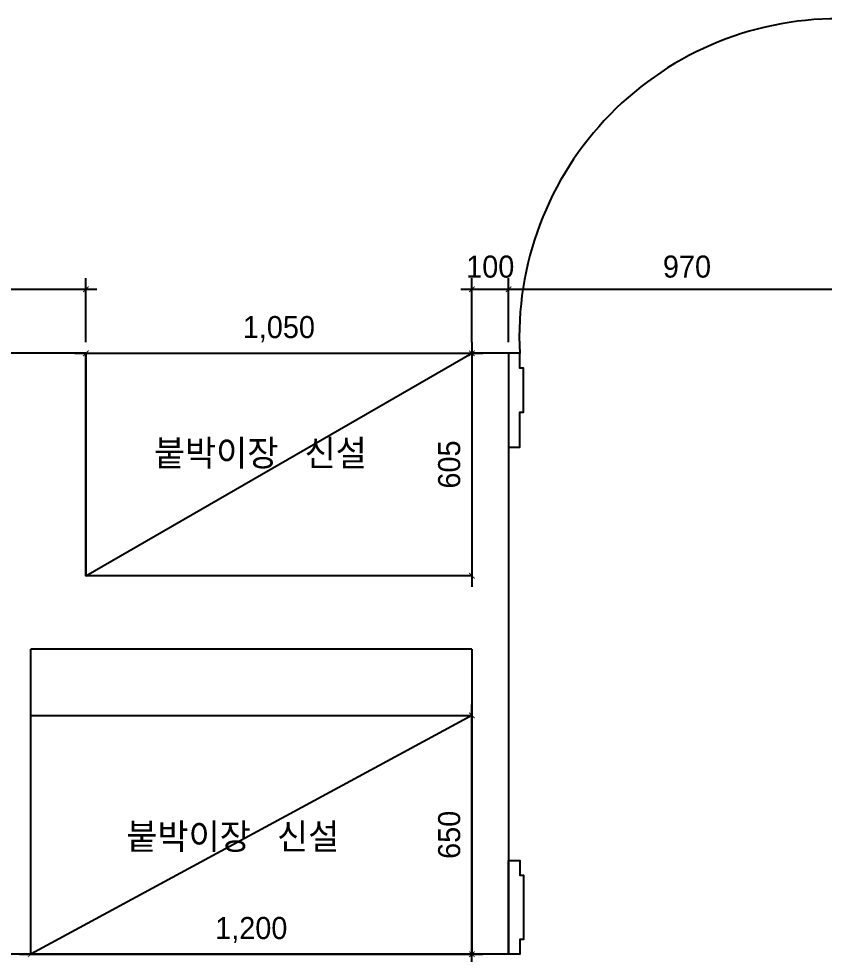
# Model space of a CAD drawing. Header units: inches. Extents: x 4000 to 56200, y 2703 to 36422.
# Drawn here: x 11709 to 13900, y 11211 to 13756 of the extents above; entities that cross this region are included whole.
import ezdxf

# ---------------------------------------------------------------- set-up
doc = ezdxf.new("R2010")
doc.units = ezdxf.units.IN
doc.header["$LTSCALE"] = 30
doc.header["$MEASUREMENT"] = 0
for name, color, linetype in [('0-ELC TEXT', 7, 'Continuous'), ('06-C-천장', 4, 'Continuous'), ('06-FUR', 6, 'Continuous'), ('07-DIM', 5, 'Continuous'), ('CO-DO-FR', 7, 'Continuous'), ('CO-DOOR', 8, 'Continuous'), ('도면층2', 2, 'Continuous')]:
    doc.layers.add(name, color=color, linetype=linetype)
doc.styles.add('HY 울릉도 L', font='')
doc.styles.get("Standard").update_dxf_attribs({"font": 'txt.shx', "bigfont": 'whgtxt.shx'})
doc.styles.get('HY 울릉도 L').set_extended_font_data('HY울릉도L')
doc.dimstyles.new('30-', dxfattribs={"dimscale": 30, "dimtxt": 2, "dimasz": 1, "dimexe": 1, "dimexo": 1, "dimgap": 1, "dimtad": 1, "dimdec": 0, "dimrnd": 0.05, "dimdsep": 46, "dimlunit": 6, "dimtxsty": 'HY 울릉도 L', "dimblk": 'ARCHTICK', "dimcen": 2.5, "dimdle": 1, "dimclrd": 133, "dimclre": 133, "dimclrt": 30, "dimadec": 0, "dimazin": 0, "dimtfac": 1, "dimtdec": 0, "dimtix": 1, "dimtmove": 2, "dimatfit": 3, "dimldrblk": 'ARCHTICK', "dimfxl": 1, "dimlwd": -1, "dimlwe": -1, "dimarcsym": 0})

# ---------------------------------------------------------------- blocks, each defined once
blk = doc.blocks.new('도남e편한108-1003')
at = {"layer": '도면층2'}
for p, q in [((15452.7, 31831.9), (14864.7, 31831.9)), ((15452.7, 31831.9), (15452.7, 31226.9)), ((16502.7, 31831.9), (16502.7, 31226.9)), ((16602.7, 31831.9), (16502.7, 31831.9)), ((16602.7, 31831.9), (16602.7, 30396.9)), ((16502.7, 31226.9), (15452.7, 31226.9)), ((16402.7, 31026.9), (15302.7, 31026.9)), ((15302.7, 30196.9), (15302.7, 31026.9)), ((16502.7, 31026.9), (16402.7, 31026.9)), ((16502.7, 31026.9), (16502.7, 30196.9)), ((16602.7, 30396.9), (16602.7, 30196.9)), ((15302.7, 30196.9), (14967.7, 30196.9)), ((16602.7, 30196.9), (16502.7, 30196.9))]:
    blk.add_line(p, q, dxfattribs=at)
blk = doc.blocks.new('_ARCHTICK')
at = {"color": 0, "linetype": 'ByBlock', "const_width": 0.075}
blk.add_lwpolyline([(-0.25, -0.25), (0.25, 0.25)], dxfattribs=at)
blk = doc.blocks.new('*D89')
at = {"layer": '07-DIM', "color": 133, "transparency": 16777216}
for p, q in [((11741.7, 11240.5), (11741.7, 11240.5)), ((12941.7, 11240.5), (12941.7, 11240.5)), ((11711.7, 11210.5), (12971.7, 11210.5))]:
    blk.add_line(p, q, dxfattribs=at)
at = {"layer": 'Defpoints', "color": 0, "transparency": 16777216}
for p in [(11741.7, 11210.5), (12941.7, 11210.5), (12941.7, 11210.5)]:
    blk.add_point(p, dxfattribs=at)
at = {"layer": '07-DIM', "color": 133, "transparency": 16777216, "xscale": 30, "yscale": 30, "zscale": 30, "rotation": 180}
blk.add_blockref('_ARCHTICK', (11741.7, 11210.5), dxfattribs=at)
at = {"layer": '07-DIM', "color": 133, "transparency": 16777216, "xscale": 30, "yscale": 30, "zscale": 30}
blk.add_blockref('_ARCHTICK', (12941.7, 11210.5), dxfattribs=at)
at = {"layer": '07-DIM', "color": 30, "transparency": 16777216, "insert": (12341.7, 11276.4), "char_height": 60, "attachment_point": 5, "style": 'HY 울릉도 L'}
blk.add_mtext('1,200', dxfattribs=at)
blk = doc.blocks.new('*D90')
at = {"layer": '07-DIM', "color": 133, "transparency": 16777216}
for p, q in [((12941.7, 11180.5), (12941.7, 11890.5)), ((12911.7, 11860.5), (12911.7, 11860.5)), ((12911.7, 11210.5), (12911.7, 11210.5))]:
    blk.add_line(p, q, dxfattribs=at)
at = {"layer": 'Defpoints', "color": 0, "transparency": 16777216}
for p in [(12941.7, 11860.5), (12941.7, 11860.5), (12941.7, 11210.5)]:
    blk.add_point(p, dxfattribs=at)
at = {"layer": '07-DIM', "color": 133, "transparency": 16777216, "xscale": 30, "yscale": 30, "zscale": 30}
for p, rotation in [((12941.7, 11860.5), 90), ((12941.7, 11210.5), 270)]:
    blk.add_blockref('_ARCHTICK', p, dxfattribs=dict(at, rotation=rotation))
at = {"layer": '07-DIM', "color": 30, "transparency": 16777216, "insert": (12880.3, 11535.5), "char_height": 60, "attachment_point": 5, "rotation": 90, "style": 'HY 울릉도 L'}
blk.add_mtext('650', dxfattribs=at)
blk = doc.blocks.new('*D91')
at = {"layer": '07-DIM', "color": 133, "transparency": 16777216}
for p, q in [((12941.7, 12875.5), (12941.7, 12210.5)), ((12911.7, 12845.5), (12911.7, 12845.5)), ((12911.7, 12240.5), (12911.7, 12240.5))]:
    blk.add_line(p, q, dxfattribs=at)
at = {"layer": 'Defpoints', "color": 0, "transparency": 16777216}
for p in [(12941.7, 12845.5), (12941.7, 12240.5), (12941.7, 12240.5)]:
    blk.add_point(p, dxfattribs=at)
at = {"layer": '07-DIM', "color": 133, "transparency": 16777216, "xscale": 30, "yscale": 30, "zscale": 30}
for p, rotation in [((12941.7, 12845.5), 90), ((12941.7, 12240.5), 270)]:
    blk.add_blockref('_ARCHTICK', p, dxfattribs=dict(at, rotation=rotation))
at = {"layer": '07-DIM', "color": 30, "transparency": 16777216, "insert": (12880.3, 12543), "char_height": 60, "attachment_point": 5, "rotation": 90, "style": 'HY 울릉도 L'}
blk.add_mtext('605', dxfattribs=at)
blk = doc.blocks.new('*D94')
at = {"layer": '07-DIM', "color": 133, "transparency": 16777216}
for p, q in [((11303.7, 12875.5), (11303.7, 13049.8)), ((11891.7, 12875.5), (11891.7, 13049.8)), ((11273.7, 13019.8), (11921.7, 13019.8))]:
    blk.add_line(p, q, dxfattribs=at)
at = {"layer": 'Defpoints', "color": 0, "transparency": 16777216}
for p in [(11891.7, 13019.8), (11303.7, 12845.5), (11891.7, 12845.5)]:
    blk.add_point(p, dxfattribs=at)
at = {"layer": '07-DIM', "color": 133, "transparency": 16777216, "xscale": 30, "yscale": 30, "zscale": 30, "rotation": 180}
blk.add_blockref('_ARCHTICK', (11303.7, 13019.8), dxfattribs=at)
at = {"layer": '07-DIM', "color": 133, "transparency": 16777216, "xscale": 30, "yscale": 30, "zscale": 30}
blk.add_blockref('_ARCHTICK', (11891.7, 13019.8), dxfattribs=at)
at = {"layer": '07-DIM', "color": 30, "transparency": 16777216, "insert": (11597.7, 13081.1), "char_height": 60, "attachment_point": 5, "style": 'HY 울릉도 L'}
blk.add_mtext('588', dxfattribs=at)
blk = doc.blocks.new('*D95')
at = {"layer": '07-DIM', "color": 133, "transparency": 16777216}
for p, q in [((11891.7, 12875.5), (11891.7, 12875.5)), ((12941.7, 12875.5), (12941.7, 12875.5)), ((11861.7, 12845.5), (12971.7, 12845.5))]:
    blk.add_line(p, q, dxfattribs=at)
at = {"layer": 'Defpoints', "color": 0, "transparency": 16777216}
for p in [(11891.7, 12845.5), (12941.7, 12845.5), (12941.7, 12845.5)]:
    blk.add_point(p, dxfattribs=at)
at = {"layer": '07-DIM', "color": 133, "transparency": 16777216, "xscale": 30, "yscale": 30, "zscale": 30, "rotation": 180}
blk.add_blockref('_ARCHTICK', (11891.7, 12845.5), dxfattribs=at)
at = {"layer": '07-DIM', "color": 133, "transparency": 16777216, "xscale": 30, "yscale": 30, "zscale": 30}
blk.add_blockref('_ARCHTICK', (12941.7, 12845.5), dxfattribs=at)
at = {"layer": '07-DIM', "color": 30, "transparency": 16777216, "insert": (12416.7, 12911.4), "char_height": 60, "attachment_point": 5, "style": 'HY 울릉도 L'}
blk.add_mtext('1,050', dxfattribs=at)
blk = doc.blocks.new('*D96')
at = {"layer": '07-DIM', "color": 133, "transparency": 16777216}
for p, q in [((12941.7, 12875.5), (12941.7, 13049.8)), ((13041.7, 12875.5), (13041.7, 13049.8)), ((12911.7, 13019.8), (13071.7, 13019.8))]:
    blk.add_line(p, q, dxfattribs=at)
at = {"layer": 'Defpoints', "color": 0, "transparency": 16777216}
for p in [(13041.7, 13019.8), (12941.7, 12845.5), (13041.7, 12845.5)]:
    blk.add_point(p, dxfattribs=at)
at = {"layer": '07-DIM', "color": 133, "transparency": 16777216, "xscale": 30, "yscale": 30, "zscale": 30}
blk.add_blockref('_ARCHTICK', (12941.7, 13019.8), dxfattribs=at)
at = {"layer": '07-DIM', "color": 133, "transparency": 16777216, "xscale": 30, "yscale": 30, "zscale": 30, "rotation": 180}
blk.add_blockref('_ARCHTICK', (13041.7, 13019.8), dxfattribs=at)
at = {"layer": '07-DIM', "color": 30, "transparency": 16777216, "insert": (12991.7, 13081), "char_height": 60, "attachment_point": 5, "style": 'HY 울릉도 L'}
blk.add_mtext('100', dxfattribs=at)
blk = doc.blocks.new('*D97')
at = {"layer": '07-DIM', "color": 133, "transparency": 16777216}
for p, q in [((13041.7, 12875.5), (13041.7, 13049.8)), ((14011.7, 12875.5), (14011.7, 13049.8)), ((13011.7, 13019.8), (14041.7, 13019.8))]:
    blk.add_line(p, q, dxfattribs=at)
at = {"layer": 'Defpoints', "color": 0, "transparency": 16777216}
for p in [(14011.7, 13019.8), (13041.7, 12845.5), (14011.7, 12845.5)]:
    blk.add_point(p, dxfattribs=at)
at = {"layer": '07-DIM', "color": 133, "transparency": 16777216, "xscale": 30, "yscale": 30, "zscale": 30, "rotation": 180}
blk.add_blockref('_ARCHTICK', (13041.7, 13019.8), dxfattribs=at)
at = {"layer": '07-DIM', "color": 133, "transparency": 16777216, "xscale": 30, "yscale": 30, "zscale": 30}
blk.add_blockref('_ARCHTICK', (14011.7, 13019.8), dxfattribs=at)
at = {"layer": '07-DIM', "color": 30, "transparency": 16777216, "insert": (13526.7, 13081.1), "char_height": 60, "attachment_point": 5, "style": 'HY 울릉도 L'}
blk.add_mtext('970', dxfattribs=at)

msp = doc.modelspace()

# ---------------------------------------------------------------- linework, layer by layer
at = {"layer": '06-FUR'}
for p, q in [((11891.7, 12240.5), (12941.7, 12845.5)), ((12941.7, 11860.5), (11741.7, 11210.5))]:
    msp.add_line(p, q, dxfattribs=at)
for points in [[(11891.7, 12845.5), (12941.7, 12845.5), (12941.7, 12240.5), (11891.7, 12240.5)], [(11741.7, 11860.5), (12941.7, 11860.5), (12941.7, 11210.5), (11741.7, 11210.5)]]:
    msp.add_lwpolyline(points, close=True, dxfattribs=at)
at = {"layer": 'CO-DO-FR'}
for points in [[(13041.7, 12845.5), (13041.7, 12590.5), (13071.7, 12590.5), (13071.7, 12685.5), (13081.7, 12685.5), (13081.7, 12805.5), (13071.7, 12805.5), (13071.7, 12845.5), (13041.7, 12845.5)], [(13041.7, 11210.5), (13041.7, 11465.5), (13071.7, 11465.5), (13071.7, 11425.5), (13081.7, 11425.5), (13081.7, 11250.5), (13071.7, 11250.5), (13071.7, 11210.5), (13041.7, 11210.5)]]:
    msp.add_lwpolyline(points, close=True, dxfattribs=at)
at = {"layer": 'CO-DOOR'}
msp.add_arc((13936.7, 12889.7), 866.1, 88.346, 182.9271, dxfattribs=at)

# ---------------------------------------------------------------- block references
at = {"layer": '06-C-천장'}
msp.add_blockref('도남e편한108-1003', (-3561, -18986.4), dxfattribs=at)

# ---------------------------------------------------------------- texts
at = {"layer": '0-ELC TEXT'}
for p in [(12076.8, 12531.5), (12001.9, 11488.3)]:
    msp.add_text('붙박이장 신설', height=80, dxfattribs=at).set_placement(p)

# ---------------------------------------------------------------- dimensions: what is measured, and where the dimension line sits
at = {"layer": '07-DIM'}
for base, p1, p2, picture, middle in [((11891.7, 13019.8), (11303.7, 12845.5), (11891.7, 12845.5), '*D94', (11597.7, 13081.1)), ((13041.7, 13019.8), (12941.7, 12845.5), (13041.7, 12845.5), '*D96', (12991.7, 13081)), ((14011.7, 13019.8), (13041.7, 12845.5), (14011.7, 12845.5), '*D97', (13526.7, 13081.1)), ((12941.7, 12845.5), (11891.7, 12845.5), (12941.7, 12845.5), '*D95', (12416.7, 12911.4)), ((12941.7, 11210.5), (11741.7, 11210.5), (12941.7, 11210.5), '*D89', (12341.7, 11276.4))]:
    dim = msp.add_linear_dim(base=base, p1=p1, p2=p2, dimstyle='30-', dxfattribs=at)
    dim.commit()
    dim.dimension.update_dxf_attribs({"geometry": picture, "text_midpoint": middle})
for base, p1, p2, picture, middle in [((12941.7, 12240.5), (12941.7, 12845.5), (12941.7, 12240.5), '*D91', (12880.3, 12543)), ((12941.7, 11860.5), (12941.7, 11210.5), (12941.7, 11860.5), '*D90', (12880.3, 11535.5))]:
    dim = msp.add_linear_dim(base=base, p1=p1, p2=p2, angle=90, dimstyle='30-', dxfattribs=at)
    dim.commit()
    dim.dimension.update_dxf_attribs({"geometry": picture, "text_midpoint": middle})

doc.saveas('drawing.dxf')
